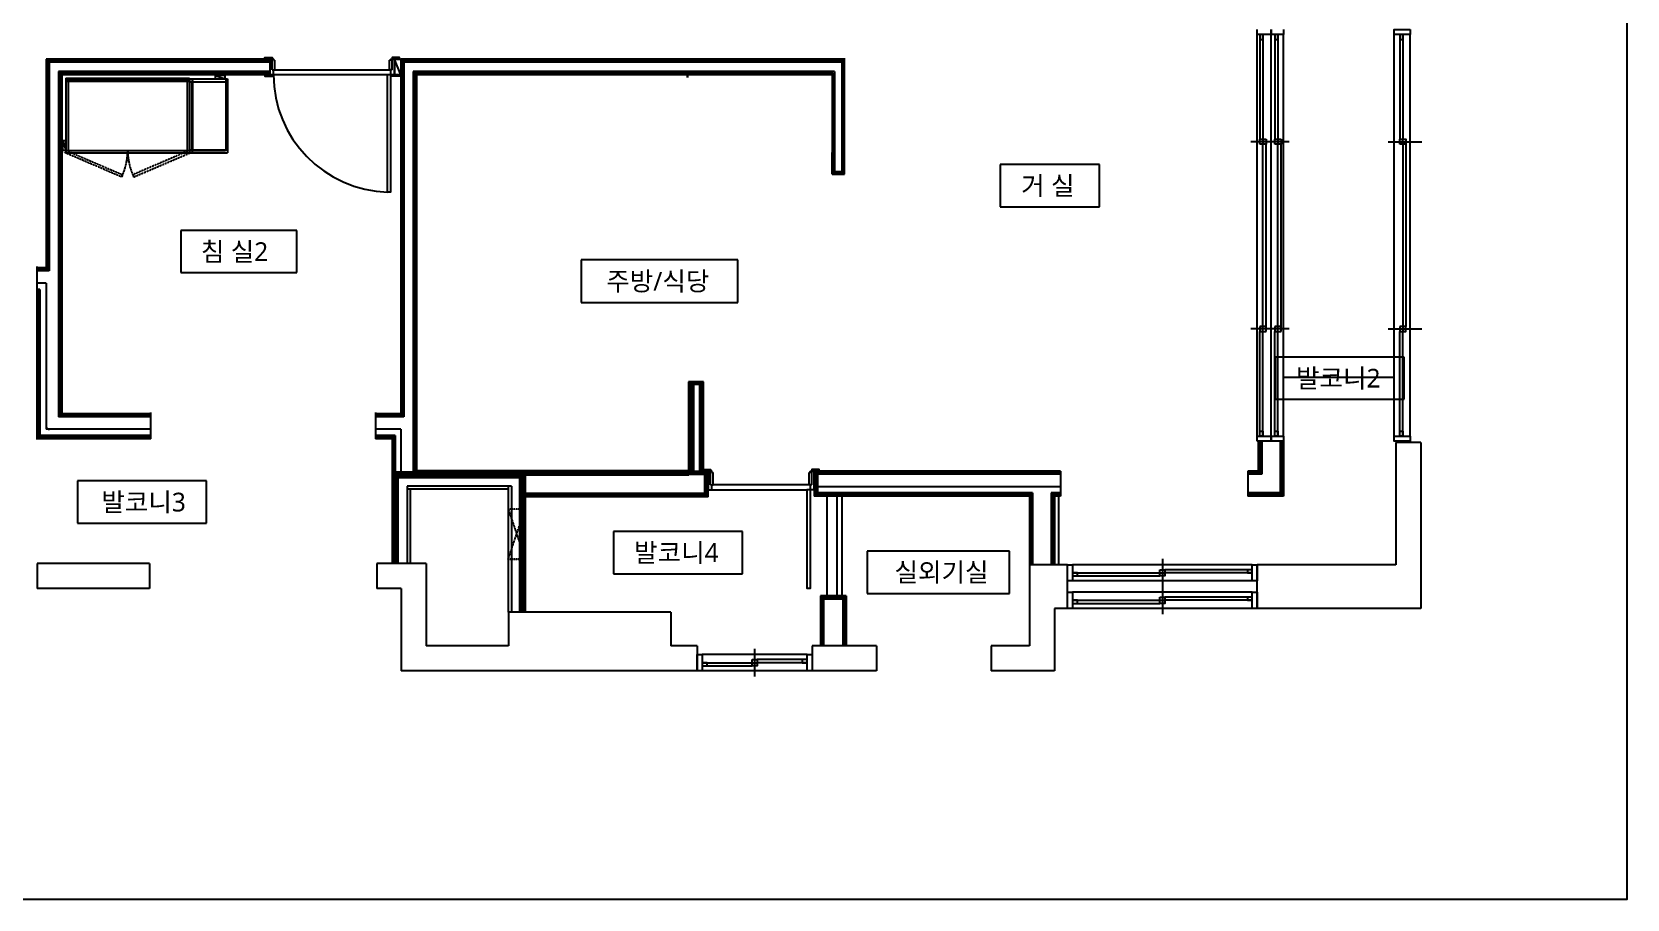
# Model space of a CAD drawing. Header units: millimetres. Extents: x -2005 to 17206, y -1830 to 11304.
# Drawn here: x 4433 to 17206, y -1830 to 5120 of the extents above; entities that cross this region are included whole.
import ezdxf
from ezdxf.enums import TextEntityAlignment as Align

# ---------------------------------------------------------------- set-up
doc = ezdxf.new("R2010")
doc.units = ezdxf.units.MM
for name, pattern in [('HID', [2.3, 1.5, -0.8]), ('HIDDENX2', [0.75, 0.5, -0.25]), ('주동원본-1$0$CEN', [62, 60, -1, 0, -1]), ('주동원본-1$0$HD', [2.5, 1.5, -1])]:
    doc.linetypes.add(name, pattern=pattern)
for name, color, linetype in [('A_TXT', 250, 'Continuous'), ('C-FURNI', 250, 'Continuous'), ('F-KIT-FUR', 6, 'Continuous'), ('LEGN', 7, 'Continuous'), ('점검구', 6, 'HID'), ('주동원본-1$0$A_DOOR', 5, 'Continuous'), ('주동원본-1$0$A_DRY', 5, 'Continuous'), ('주동원본-1$0$A_FIN2', 8, 'Continuous'), ('주동원본-1$0$A_FUR', 15, 'Continuous'), ('주동원본-1$0$A_FUR-IN', 19, 'Continuous'), ('주동원본-1$0$A_HAT_P', 179, 'Continuous'), ('주동원본-1$0$A_INS', 8, 'Continuous'), ('주동원본-1$0$A_mc', 171, '주동원본-1$0$CEN'), ('주동원본-1$0$A_WIN', 126, 'Continuous'), ('주동원본-1$0$AS_CON', 10, 'Continuous'), ('주동원본-2$0$A_DOOR', 136, 'Continuous')]:
    doc.layers.add(name, color=color, linetype=linetype)
doc.layers.add('F-DEF', color=139, linetype='Continuous', plot=False)
doc.styles.add('맑은고딕', font='malgun.ttf')

# ---------------------------------------------------------------- blocks, each defined once
blk = doc.blocks.new('방문')
at = {"layer": '주동원본-1$0$A_DOOR', "ltscale": 0.3}
for p, q in [((-20, 0), (0, 0)), ((940, 0), (920, 0))]:
    blk.add_line(p, q, dxfattribs=at)
at = {"layer": '주동원본-1$0$A_DOOR', "color": 8}
for p, q in [((920, 0), (0, 0)), ((20, 40), (930, 40))]:
    blk.add_line(p, q, dxfattribs=at)
at = {"layer": '주동원본-1$0$A_DOOR'}
blk.add_lwpolyline([(-10, 40), (20, 40), (20, 980), (-10, 980)], close=True, dxfattribs=at)
at = {"layer": '주동원본-1$0$A_DOOR', "color": 8}
blk.add_arc((-11, 40), 941, 0.0175, 88.4976, dxfattribs=at)
blk = doc.blocks.new('창문')
at = {"layer": '주동원본-1$0$A_WIN', "color": 8, "linetype": 'Continuous'}
for p, q in [((1480, 130), (40, 130)), ((1480, 0), (40, 0))]:
    blk.add_line(p, q, dxfattribs=at)
at = {"layer": '주동원본-1$0$A_WIN', "linetype": 'Continuous'}
for p, q in [((760, 176), (760, -46)), ((40, 65), (80, 65)), ((40, 40), (80, 40)), ((80, 65), (740, 65)), ((80, 40), (740, 40)), ((740, 65), (780, 65)), ((1440, 90), (780, 90)), ((1440, 65), (780, 65)), ((1480, 90), (1440, 90)), ((1480, 65), (1440, 65))]:
    blk.add_line(p, q, dxfattribs=at)
for points in [[(0, 130), (40, 130), (40, 0), (0, 0)], [(1480, 130), (1520, 130), (1520, 0), (1480, 0)], [(40, 40), (80, 40), (80, 65), (40, 65)], [(740, 90), (780, 90), (780, 40), (740, 40)], [(1480, 90), (1440, 90), (1440, 65), (1480, 65)]]:
    blk.add_lwpolyline(points, close=True, dxfattribs=at)

msp = doc.modelspace()

# ---------------------------------------------------------------- linework, layer by layer
for p, q in [((12670, 1600), (12670, 1400)), ((14170, 1600), (14170, 1400))]:
    msp.add_line(p, q)
msp.add_lwpolyline([(-2005, -1830), (17206, -1830), (17206, 11304), (-2005, 11304)], close=True)
at = {"layer": 'C-FURNI', "linetype": 'HID', "ltscale": 0.5}
for p, q in [((10840, 3980), (10840, 4156)), ((9700, 1615), (9700, 2315))]:
    msp.add_line(p, q, dxfattribs=at)
at = {"layer": 'F-DEF'}
msp.add_line((9700, 1615), (9700, 2315), dxfattribs=at)
at = {"layer": 'F-KIT-FUR'}
for p, q in [((9690, 4760), (9675, 4760)), ((9700, 1615), (9700, 2315))]:
    msp.add_line(p, q, dxfattribs=at)
at = {"layer": 'F-KIT-FUR', "linetype": 'HIDDENX2'}
msp.add_line((10840, 3980), (10840, 4156), dxfattribs=at)
at = {"layer": 'LEGN'}
for p, q in [((12980, 4057), (12186, 4057)), ((12186, 4057), (12186, 3717)), ((12980, 3717), (12980, 4057)), ((12186, 3717), (12980, 3717)), ((6555, 3527), (5626, 3527)), ((5626, 3527), (5626, 3191)), ((6555, 3191), (6555, 3527)), ((10086, 3292), (8832, 3292)), ((8832, 3292), (8832, 2951)), ((10086, 2951), (10086, 3292)), ((5626, 3191), (6555, 3191)), ((8832, 2951), (10086, 2951)), ((15422, 2514), (14389, 2514)), ((14389, 2514), (14389, 2176)), ((15422, 2176), (15422, 2514)), ((14389, 2176), (15422, 2176)), ((5830, 1521), (4798, 1521)), ((4798, 1521), (4798, 1183)), ((5830, 1183), (5830, 1521)), ((4798, 1183), (5830, 1183)), ((10122, 1117), (9089, 1117)), ((9089, 1117), (9089, 778)), ((10122, 778), (10122, 1117)), ((12260, 959), (11121, 959)), ((11121, 959), (11121, 620)), ((12260, 620), (12260, 959)), ((9089, 778), (10122, 778)), ((11121, 620), (12260, 620))]:
    msp.add_line(p, q, dxfattribs=at)
at = {"layer": '점검구'}
for p, q in [((8247, 1295), (8247, 895)), ((8382, 1295), (8247, 1295)), ((8247, 1295), (8382, 895)), ((8247, 895), (8382, 1295)), ((8247, 1295), (8247, 895)), ((8382, 1295), (8247, 1295)), ((8247, 1295), (8382, 895)), ((8247, 895), (8382, 1295)), ((8382, 895), (8382, 1295)), ((8382, 895), (8382, 1295)), ((8247, 895), (8382, 895)), ((8382, 895), (8247, 895)), ((8247, 895), (8382, 895)), ((8382, 895), (8247, 895))]:
    msp.add_line(p, q, dxfattribs=at)
at = {"layer": '주동원본-1$0$A_DOOR', "ltscale": 0.3}
for p, q in [((6357, 4817), (6357, 4902)), ((6367, 4892), (6377, 4892)), ((6377, 4817), (6377, 4892)), ((7307, 4892), (7297, 4892)), ((7297, 4817), (7297, 4892)), ((7317, 4817), (7317, 4902)), ((6357, 4817), (6377, 4817)), ((7317, 4817), (7297, 4817))]:
    msp.add_line(p, q, dxfattribs=at)
at = {"layer": '주동원본-1$0$A_DOOR', "linetype": 'Continuous'}
msp.add_line((7387, 4777), (7337, 4902), dxfattribs=at)
at = {"layer": '주동원본-1$0$A_DOOR', "color": 8}
for p, q in [((10797, 1400), (10797, 600)), ((10877, 1400), (10877, 600)), ((10917, 1400), (10917, 600))]:
    msp.add_line(p, q, dxfattribs=at)
at = {"layer": '주동원본-1$0$A_DOOR', "ltscale": 0.3}
for points in [[(6357, 4902), (6297, 4902), (6297, 4914), (6357, 4914)], [(7317, 4902), (7377, 4902), (7377, 4914), (7317, 4914)], [(6357, 4777), (6297, 4777), (6297, 4765), (6357, 4765)], [(7317, 4777), (7377, 4777), (7377, 4765), (7317, 4765)]]:
    msp.add_lwpolyline(points, close=True, dxfattribs=at)
for points in [[(6337, 4902), (6337, 4777), (6367, 4777), (6367, 4817)], [(6367, 4892), (6367, 4902), (6337, 4902)], [(7337, 4902), (7337, 4777), (7307, 4777), (7307, 4817)], [(7307, 4892), (7307, 4902), (7337, 4902)]]:
    msp.add_lwpolyline(points, dxfattribs=at)
at = {"layer": '주동원본-1$0$A_DOOR', "linetype": 'Continuous'}
msp.add_lwpolyline([(7387, 4777), (7337, 4777), (7337, 4902), (7387, 4902)], close=True, dxfattribs=at)
at = {"layer": '주동원본-1$0$A_DRY'}
for p, q in [((4547, 4902), (4547, 3205)), ((6337, 4902), (4547, 4902)), ((6337, 4877), (4547, 4877)), ((4572, 4877), (4572, 3205)), ((7387, 4902), (7387, 2035)), ((10940, 4902), (7387, 4902)), ((7412, 4902), (7412, 2035)), ((10920, 4877), (7412, 4877)), ((10920, 4000), (10920, 4877)), ((10940, 3980), (10940, 4902)), ((4647, 4802), (4647, 2035)), ((6337, 4802), (4647, 4802)), ((4672, 4802), (4672, 2035)), ((6337, 4777), (4672, 4777)), ((7487, 4802), (7487, 1595)), ((10860, 4802), (7487, 4802)), ((7512, 4802), (7512, 1595)), ((10840, 4777), (7512, 4777)), ((10840, 4777), (10840, 3980)), ((10860, 4802), (10860, 4000)), ((10840, 3980), (10940, 3980)), ((10860, 4000), (10920, 4000)), ((4547, 3230), (4472, 3230)), ((4572, 3205), (4472, 3205)), ((4472, 3055), (4472, 1860)), ((4497, 3055), (4472, 3055)), ((4497, 3055), (4497, 1885)), ((5385, 2060), (4672, 2060)), ((7387, 2060), (7185, 2060)), ((5385, 2035), (4647, 2035)), ((7412, 2035), (7185, 2035)), ((5385, 1885), (4467, 1885)), ((5385, 1860), (4467, 1860)), ((7342, 1885), (7185, 1885)), ((7317, 1860), (7185, 1860)), ((7317, 1885), (7317, 1595)), ((7342, 1885), (7342, 1595)), ((14255, 1840), (14255, 1575)), ((14255, 1575), (14255, 1840)), ((14280, 1840), (14280, 1575)), ((14280, 1575), (14280, 1840)), ((14430, 1840), (14430, 1400)), ((14430, 1400), (14430, 1840)), ((14455, 1840), (14455, 1400)), ((14455, 1400), (14455, 1840)), ((7317, 1595), (7317, 860)), ((7362, 1595), (7362, 860)), ((8337, 1550), (8337, 470)), ((8382, 1595), (8382, 470)), ((9822, 1420), (9822, 1575)), ((9847, 1395), (9847, 1600)), ((12670, 1600), (10697, 1600)), ((10697, 1600), (10697, 1400)), ((12670, 1575), (10697, 1575)), ((10722, 1575), (10722, 1425)), ((14255, 1600), (14170, 1600)), ((14280, 1575), (14170, 1575)), ((8272, 1480), (7437, 1480)), ((7437, 1480), (7437, 860)), ((8247, 1455), (7437, 1455)), ((7462, 1455), (7462, 860)), ((8247, 1480), (8247, 470)), ((8272, 1480), (8272, 470)), ((10747, 600), (10747, 200)), ((10952, 600), (10747, 600)), ((10772, 600), (10772, 200)), ((10927, 575), (10772, 575)), ((10927, 600), (10927, 200)), ((10952, 600), (10952, 200)), ((8250, 470), (8247, 470))]:
    msp.add_line(p, q, dxfattribs=at)
at = {"layer": '주동원본-1$0$A_DRY', "color": 8}
for p, q in [((6337, 4890), (4547, 4890)), ((4560, 4877), (4560, 3205)), ((7400, 4902), (7400, 2035)), ((10930, 4890), (7412, 4890)), ((10930, 3990), (10930, 4890)), ((4660, 4802), (4660, 2035)), ((6337, 4790), (4672, 4790)), ((7500, 4802), (7500, 1595)), ((10850, 4790), (7512, 4790)), ((10850, 4790), (10850, 3990)), ((10850, 3990), (10930, 3990)), ((4547, 3217), (4472, 3217)), ((4485, 3055), (4485, 1885)), ((9790, 2305), (9710, 2305)), ((9710, 2305), (9710, 1600)), ((9800, 2305), (9720, 2305)), ((9720, 2305), (9720, 1600)), ((9790, 1600), (9790, 2305)), ((9800, 1600), (9800, 2305)), ((5385, 2047), (4672, 2047)), ((7387, 2047), (7185, 2047)), ((5385, 1872), (4467, 1872)), ((7317, 1872), (7185, 1872)), ((7330, 1885), (7330, 1595)), ((14267, 1840), (14267, 1575)), ((14267, 1575), (14267, 1840)), ((14442, 1840), (14442, 1400)), ((14442, 1400), (14442, 1840)), ((7332, 1595), (7332, 860)), ((7347, 1595), (7347, 860)), ((8352, 1550), (8352, 470)), ((8367, 1550), (8367, 470)), ((9835, 1420), (9835, 1575)), ((12670, 1587), (10697, 1587)), ((10710, 1575), (10710, 1425)), ((14255, 1587), (14170, 1587)), ((10760, 600), (10760, 200)), ((10927, 587), (10772, 587)), ((10940, 600), (10940, 200))]:
    msp.add_line(p, q, dxfattribs=at)
at = {"layer": '주동원본-1$0$A_DRY', "ltscale": 0.7}
for p, q in [((9800, 2315), (9700, 2315)), ((9700, 2315), (9700, 1600)), ((9810, 2315), (9710, 2315)), ((9710, 2315), (9710, 1600)), ((9800, 1600), (9800, 2315)), ((9810, 1600), (9810, 2315)), ((9780, 2295), (9720, 2295)), ((9720, 2295), (9720, 1600)), ((9790, 2295), (9730, 2295)), ((9730, 2295), (9730, 1600)), ((9780, 1600), (9780, 2295)), ((9790, 1600), (9790, 2295)), ((7317, 1595), (8382, 1595)), ((7362, 1550), (8382, 1550)), ((8382, 1595), (9692, 1595)), ((8382, 1570), (9692, 1570)), ((9692, 1600), (9847, 1600)), ((9692, 1600), (9692, 1570)), ((9692, 1575), (9847, 1575)), ((9847, 1420), (8382, 1420)), ((12445, 1425), (10697, 1425)), ((12670, 1425), (12595, 1425)), ((14430, 1425), (14170, 1425)), ((9847, 1395), (8382, 1395)), ((12445, 1400), (10697, 1400)), ((12670, 1400), (12595, 1400)), ((14455, 1400), (14170, 1400))]:
    msp.add_line(p, q, dxfattribs=at)
at = {"layer": '주동원본-1$0$A_DRY', "color": 8, "ltscale": 0.7}
for p, q in [((7362, 1580), (8382, 1580)), ((7362, 1565), (8382, 1565)), ((8382, 1582), (9692, 1582)), ((9692, 1587), (9847, 1587)), ((9847, 1407), (8382, 1407)), ((12445, 1412), (10697, 1412)), ((12670, 1412), (12595, 1412)), ((14430, 1412), (14170, 1412))]:
    msp.add_line(p, q, dxfattribs=at)
at = {"layer": '주동원본-1$0$A_DRY', "ltscale": 0.5}
for p, q in [((12445, 1425), (12445, 850)), ((12595, 1425), (12595, 850)), ((12420, 1400), (12420, 850)), ((12620, 1400), (12620, 850))]:
    msp.add_line(p, q, dxfattribs=at)
at = {"layer": '주동원본-1$0$A_DRY', "color": 8, "ltscale": 0.5}
for p, q in [((12432, 1400), (12432, 850)), ((12607, 1400), (12607, 850))]:
    msp.add_line(p, q, dxfattribs=at)
at = {"layer": '주동원본-1$0$A_FIN2', "ltscale": 0.7}
for p, q in [((9700, 2315), (9690, 2315)), ((9690, 2315), (9690, 1605)), ((9710, 2315), (9700, 2315)), ((9700, 2315), (9700, 1605)), ((7522, 1605), (9690, 1605))]:
    msp.add_line(p, q, dxfattribs=at)
at = {"layer": '주동원본-1$0$A_FUR'}
for p, q in [((4705, 4750), (4705, 4150)), ((4705, 4750), (5695, 4750)), ((4723, 4750), (4723, 4730)), ((5677, 4750), (5677, 4730)), ((5695, 4750), (5695, 4150)), ((5695, 4745), (6000, 4745)), ((5900, 4770), (5980, 4745)), ((6000, 4745), (6000, 4150)), ((4723, 4725), (4723, 4170)), ((5677, 4725), (5677, 4170)), ((5695, 4720), (5715, 4720)), ((5720, 4720), (6000, 4720)), ((4680, 4250), (4705, 4170)), ((4705, 4170), (5695, 4170)), ((4705, 4150), (6000, 4150)), ((5695, 4175), (5715, 4175)), ((5720, 4175), (6000, 4175))]:
    msp.add_line(p, q, dxfattribs=at)
at = {"layer": '주동원본-1$0$A_FUR', "color": 8, "linetype": '주동원본-1$0$HD', "ltscale": 0.3}
for p in [(5985, 4745), (5695, 4170)]:
    msp.add_line(p, (5985, 4170), dxfattribs=at)
at = {"layer": '주동원본-1$0$A_FUR'}
for points in [[(5686, 4730), (4714, 4730), (4714, 4725), (5686, 4725)], [(5715, 4731), (5720, 4731), (5720, 4162), (5715, 4162)], [(5980, 4745), (5980, 4770), (5900, 4770), (5900, 4745)], [(4705, 4170), (4680, 4170), (4680, 4250), (4705, 4250)]]:
    msp.add_lwpolyline(points, close=True, dxfattribs=at)
at = {"layer": '주동원본-1$0$A_FUR', "color": 8, "linetype": '주동원본-1$0$HD', "ltscale": 0.3}
for points in [[(4705, 4170), (5159, 3975), (5151, 3957), (4697, 4152)], [(5695, 4170), (5241, 3975), (5248, 3957), (5703, 4152)]]:
    msp.add_lwpolyline(points, close=True, dxfattribs=at)
for centre, start, end in [((4710, 4170), 334.1924, 0), ((5690, 4170), 180, 205.8076)]:
    msp.add_arc(centre, 490, start, end, dxfattribs=at)
at = {"layer": '주동원본-1$0$A_FUR-IN', "color": 6}
msp.add_line((8382, 470), (8382, 1395), dxfattribs=at)
at = {"layer": '주동원본-1$0$A_HAT_P', "ltscale": 0.7}
for p, q in [((15340, 2350), (14455, 2350)), ((12655, 850), (12655, 1400))]:
    msp.add_line(p, q, dxfattribs=at)
at = {"layer": '주동원본-1$0$A_INS', "ltscale": 0.7}
for p, q in [((4547, 3105), (4472, 3105)), ((4547, 3105), (4547, 1935)), ((5385, 1935), (4547, 1935)), ((7387, 1935), (7185, 1935)), ((7387, 1935), (7387, 1595)), ((12670, 1475), (10722, 1475))]:
    msp.add_line(p, q, dxfattribs=at)
for centre, radius, start, end in [((4568, 1955), 20, 180.0069, 290.7789), ((7485, 1955), 20, 270.0069, 277.1865), ((15343, 1844), 3, 179.9995, 180.0005), ((10730, 1555), 20, 90.0069, 112.0277), ((14180, 1555), 20, 90.0069, 120.0022)]:
    msp.add_arc(centre, radius, start, end, dxfattribs=at)
at = {"layer": '주동원본-1$0$A_mc', "linetype": 'ByBlock'}
msp.add_line((10940, 4902), (10940, 4910), dxfattribs=at)
at = {"layer": '주동원본-1$0$A_WIN', "linetype": 'Continuous'}
for p, q in [((14245, 5100), (14245, 5140)), ((14355, 5140), (14355, 5100)), ((14355, 5100), (14355, 5140)), ((14455, 5140), (14455, 5100)), ((14355, 5100), (14245, 5100)), ((14265, 5100), (14265, 5060)), ((14265, 5100), (14265, 5060)), ((14290, 5100), (14265, 5100)), ((14265, 5060), (14265, 4260)), ((14265, 5060), (14290, 5060)), ((14290, 5100), (14290, 5060)), ((14290, 5060), (14290, 5100)), ((14290, 5060), (14290, 4260)), ((14455, 5100), (14355, 5100)), ((14385, 5100), (14385, 5060)), ((14385, 5100), (14385, 5060)), ((14410, 5100), (14385, 5100)), ((14385, 5060), (14385, 4260)), ((14385, 5060), (14410, 5060)), ((14410, 5100), (14410, 5060)), ((14410, 5060), (14410, 5100)), ((14410, 5060), (14410, 4260)), ((14501, 4240), (14192, 4240)), ((14265, 4220), (14265, 4260)), ((14265, 4260), (14315, 4260)), ((14315, 4220), (14265, 4220)), ((14290, 4260), (14290, 4220)), ((14290, 2720), (14290, 4220)), ((14315, 4260), (14315, 4220)), ((14315, 2720), (14315, 4220)), ((14385, 4220), (14385, 4260)), ((14385, 4260), (14435, 4260)), ((14435, 4220), (14385, 4220)), ((14410, 4260), (14410, 4220)), ((14410, 2720), (14410, 4220)), ((14435, 4260), (14435, 4220)), ((14435, 2720), (14435, 4220)), ((4472, 3240), (4472, 3130)), ((4472, 3130), (4472, 3030)), ((14501, 2740), (14192, 2740)), ((14315, 2760), (14265, 2760)), ((14265, 2760), (14265, 2720)), ((14265, 1920), (14265, 2720)), ((14265, 2720), (14315, 2720)), ((14290, 2720), (14290, 2760)), ((14290, 1920), (14290, 2720)), ((14315, 2720), (14315, 2760)), ((14435, 2760), (14385, 2760)), ((14385, 2760), (14385, 2720)), ((14385, 1920), (14385, 2720)), ((14385, 2720), (14435, 2720)), ((14410, 2720), (14410, 2760)), ((14410, 1920), (14410, 2720)), ((14435, 2720), (14435, 2760)), ((5385, 1960), (5385, 2070)), ((7185, 2070), (7185, 1960)), ((5385, 1860), (5385, 1960)), ((7185, 1960), (7185, 1860)), ((14265, 1880), (14265, 1920)), ((14265, 1880), (14265, 1920)), ((14265, 1920), (14290, 1920)), ((14290, 1880), (14290, 1920)), ((14290, 1880), (14290, 1920)), ((14290, 1920), (14290, 1880)), ((14385, 1880), (14385, 1920)), ((14385, 1880), (14385, 1920)), ((14385, 1920), (14410, 1920)), ((14410, 1880), (14410, 1920)), ((14410, 1880), (14410, 1920)), ((14410, 1920), (14410, 1880)), ((14245, 1840), (14245, 1880)), ((14245, 1880), (14355, 1880)), ((14355, 1840), (14245, 1840)), ((14290, 1880), (14265, 1880)), ((14355, 1880), (14355, 1840)), ((14355, 1840), (14355, 1880)), ((14355, 1880), (14455, 1880)), ((14455, 1840), (14355, 1840)), ((14410, 1880), (14385, 1880)), ((14455, 1880), (14455, 1840)), ((10220, 176), (10220, -46)), ((9800, 65), (9840, 65)), ((9800, 40), (9840, 40)), ((9840, 65), (10200, 65)), ((9840, 40), (10200, 40)), ((10200, 65), (10240, 65)), ((10600, 90), (10240, 90)), ((10600, 65), (10240, 65)), ((10640, 90), (10600, 90)), ((10640, 65), (10600, 65))]:
    msp.add_line(p, q, dxfattribs=at)
at = {"layer": '주동원본-1$0$A_WIN', "color": 8, "linetype": 'Continuous'}
for p, q in [((14245, 1880), (14245, 5100)), ((14355, 1880), (14355, 5100)), ((14455, 1880), (14455, 5100)), ((10640, 130), (9800, 130)), ((10640, 0), (9800, 0))]:
    msp.add_line(p, q, dxfattribs=at)
at = {"layer": '주동원본-1$0$A_WIN', "color": 8}
for p, q in [((15340, 1880), (15340, 5100)), ((15470, 1880), (15470, 5100))]:
    msp.add_line(p, q, dxfattribs=at)
at = {"layer": '주동원본-1$0$A_WIN'}
for p, q in [((15385, 5100), (15385, 5060)), ((15385, 5060), (15385, 4260)), ((15410, 5100), (15410, 5060)), ((15410, 5100), (15410, 5060)), ((15410, 5060), (15410, 4260)), ((15293, 4240), (15408, 4240)), ((15315, 4240), (15563, 4240)), ((15410, 4220), (15410, 4260)), ((15410, 4220), (15410, 2760)), ((15435, 4220), (15435, 2760)), ((15293, 2740), (15408, 2740)), ((15315, 2740), (15563, 2740)), ((15385, 1920), (15385, 2720)), ((15410, 2760), (15410, 2720)), ((15410, 1920), (15410, 2720)), ((15385, 1880), (15385, 1920)), ((15410, 1880), (15410, 1920))]:
    msp.add_line(p, q, dxfattribs=at)
for points in [[(15470, 5140), (15470, 5100), (15340, 5100), (15340, 5140)], [(15385, 5100), (15385, 5060), (15410, 5060), (15410, 5100)], [(15385, 4220), (15385, 4260), (15435, 4260), (15435, 4220)], [(15385, 2760), (15385, 2720), (15435, 2720), (15435, 2760)], [(15385, 1880), (15385, 1920), (15410, 1920), (15410, 1880)], [(15470, 1880), (15470, 1840), (15340, 1840), (15340, 1880)]]:
    msp.add_lwpolyline(points, close=True, dxfattribs=at)
at = {"layer": '주동원본-1$0$A_WIN', "linetype": 'Continuous'}
for points in [[(9760, 130), (9800, 130), (9800, 0), (9760, 0)], [(10640, 130), (10680, 130), (10680, 0), (10640, 0)], [(9800, 40), (9840, 40), (9840, 65), (9800, 65)], [(10200, 90), (10240, 90), (10240, 40), (10200, 40)], [(10640, 90), (10600, 90), (10600, 65), (10640, 65)]]:
    msp.add_lwpolyline(points, close=True, dxfattribs=at)
at = {"layer": '주동원본-1$0$AS_CON', "ltscale": 0.5}
for p, q in [((15555, 1830), (15355, 1830)), ((15355, 1830), (15355, 850)), ((15555, 1830), (15555, 500)), ((5375, 860), (4475, 860)), ((4475, 860), (4475, 660)), ((5375, 860), (5375, 660)), ((7590, 860), (7195, 860)), ((7195, 860), (7195, 660)), ((7590, 860), (7590, 200)), ((12420, 850), (12420, 200)), ((12725, 850), (12420, 850)), ((12725, 500), (12725, 850)), ((15355, 850), (14245, 850)), ((14245, 500), (14245, 850)), ((5375, 660), (4475, 660)), ((7390, 660), (7195, 660)), ((7390, 660), (7390, 0)), ((8250, 470), (8250, 200)), ((9550, 470), (8250, 470)), ((9550, 470), (9550, 200)), ((12620, 500), (12620, 0)), ((12725, 500), (12620, 500)), ((15555, 500), (14245, 500)), ((8250, 200), (7590, 200)), ((9760, 200), (9550, 200)), ((9760, 200), (9760, 0)), ((11195, 200), (10680, 200)), ((10680, 200), (10680, 0)), ((11195, 200), (11195, 0)), ((12420, 200), (12115, 200)), ((12115, 200), (12115, 0)), ((9760, 0), (7390, 0)), ((11195, 0), (10680, 0)), ((12620, 0), (12115, 0))]:
    msp.add_line(p, q, dxfattribs=at)
at = {"layer": '주동원본-2$0$A_DOOR', "linetype": 'Continuous'}
for p, q in [((9867, 1490), (9867, 1600)), ((9877, 1590), (9887, 1590)), ((9887, 1490), (9887, 1590)), ((10667, 1590), (10657, 1590)), ((10657, 1490), (10657, 1590)), ((10677, 1490), (10677, 1600)), ((10697, 1450), (10697, 1600)), ((9867, 1490), (9887, 1490)), ((10677, 1490), (10657, 1490))]:
    msp.add_line(p, q, dxfattribs=at)
at = {"layer": '주동원본-2$0$A_DOOR', "color": 8, "linetype": 'Continuous'}
for p, q in [((9877, 1450), (10637, 1450)), ((10657, 1490), (9887, 1490))]:
    msp.add_line(p, q, dxfattribs=at)
at = {"layer": '주동원본-2$0$A_DOOR', "linetype": 'Continuous'}
for points in [[(9867, 1600), (9807, 1600), (9807, 1612), (9867, 1612)], [(10677, 1600), (10737, 1600), (10737, 1612), (10677, 1612)], [(10667, 1450), (10637, 1450), (10637, 661), (10667, 661)]]:
    msp.add_lwpolyline(points, close=True, dxfattribs=at)
for points in [[(9847, 1600), (9847, 1450), (9877, 1450), (9877, 1490)], [(9877, 1590), (9877, 1600), (9847, 1600)], [(10697, 1600), (10697, 1450), (10667, 1450), (10667, 1490)], [(10667, 1590), (10667, 1600), (10697, 1600)]]:
    msp.add_lwpolyline(points, dxfattribs=at)

# ---------------------------------------------------------------- block references
at = {"rotation": 180}
msp.add_blockref('방문', (7297, 4817), dxfattribs=at)
for p in [(12725, 720), (12725, 500)]:
    msp.add_blockref('창문', p)

# ---------------------------------------------------------------- texts
at = {"layer": 'A_TXT', "linetype": 'Continuous', "style": '맑은고딕'}
for s, p in [('거 실', (12354, 3887)), ('침 실2', (5786, 3359)), ('주방/식당', (9032, 3122)), ('발코니2', (14555, 2345)), ('발코니3', (4989, 1352)), ('발코니4', (9255, 947)), ('실외기실', (11340, 790))]:
    msp.add_text(s, height=150, dxfattribs=at).set_placement(p, align=Align.MIDDLE_LEFT)

doc.saveas('drawing.dxf')
